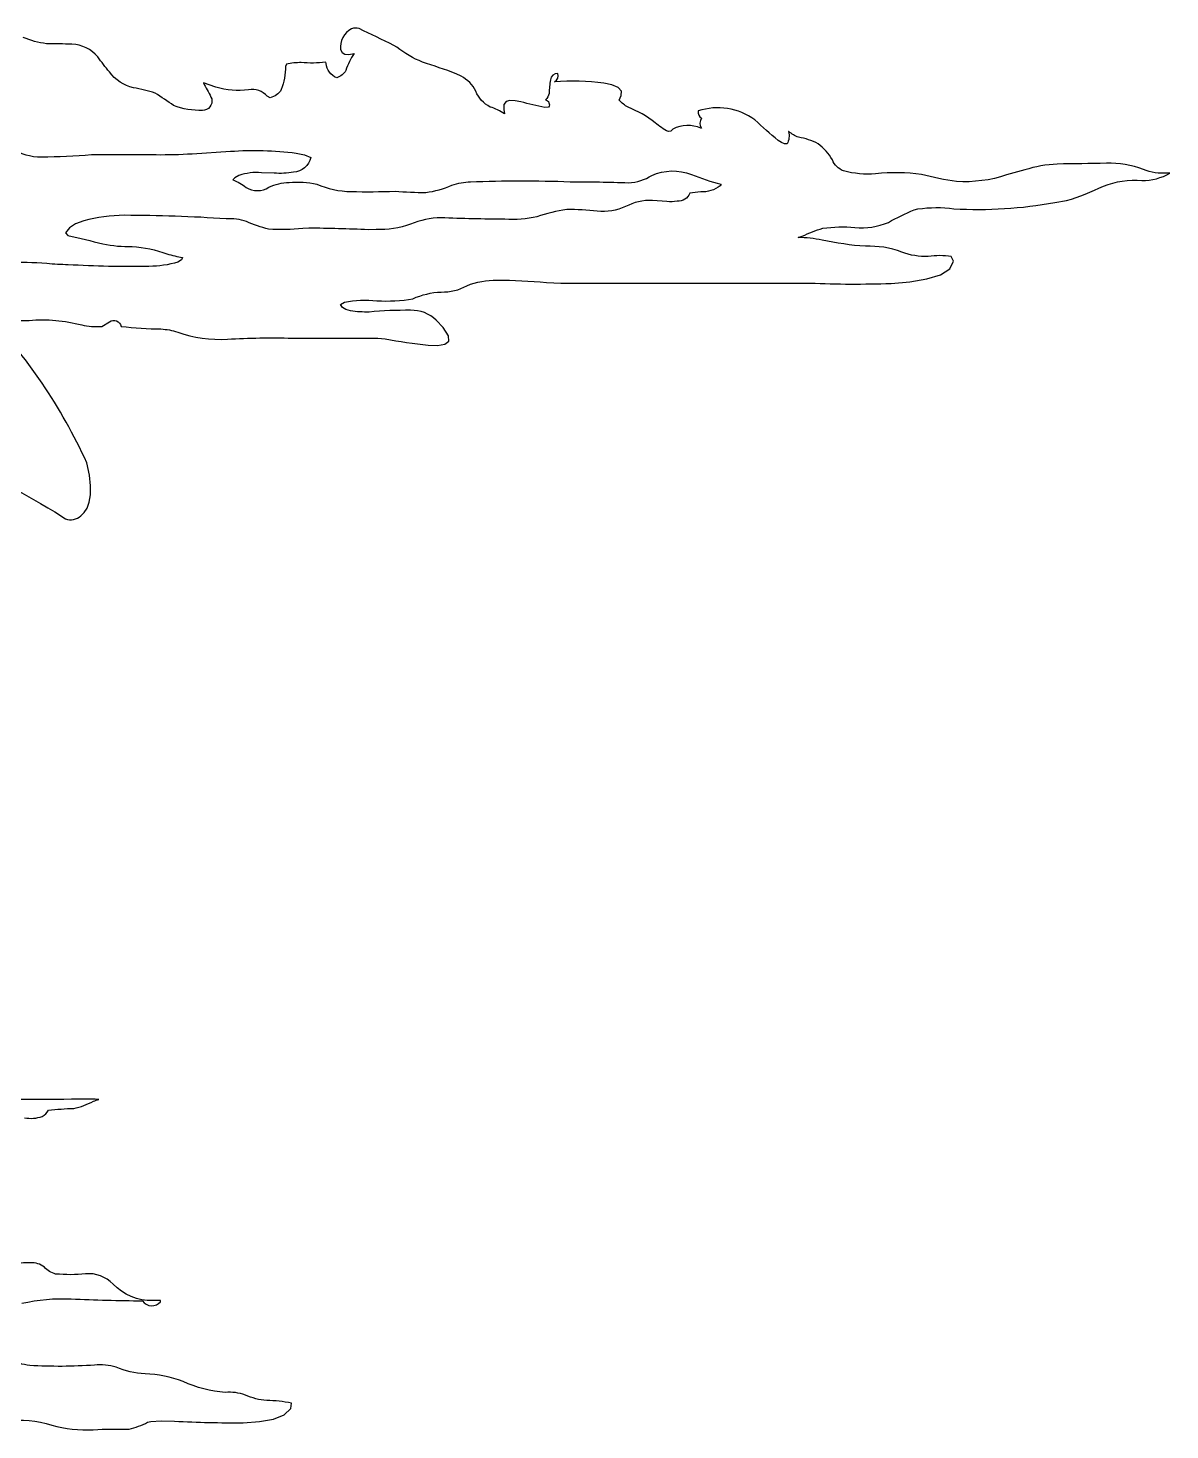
# Model space of a CAD drawing. Extents: x 1.1 to 38.4, y 1.6 to 45.1.
# Drawn here: x 29.03 to 38.4, y 1.59 to 13.1 of the extents above; entities that cross this region are included whole.
import ezdxf

# ---------------------------------------------------------------- set-up
doc = ezdxf.new("R2010")
doc.units = 0
doc.linetypes.add('0', pattern=[0])
doc.layers.add('1', color=7, linetype='0')

msp = doc.modelspace()

# ---------------------------------------------------------------- linework, layer by layer
at = {"layer": '1'}
for points in [[(28.869507, 10.725201, 0.133834), (29.038475, 10.697201, -0.088009), (29.468979, 10.659252, 0.069687), (29.63324, 10.646801), (29.697273, 10.684826, -0.537118), (29.793777, 10.647717, 0.029255), (30.119141, 10.626553, -0.059699), (30.256714, 10.601437, 0.106833), (30.664948, 10.543636, -0.019347), (31.195765, 10.55131, 0.004291), (31.899637, 10.551585), (31.959984, 10.544659, 0.018129), (32.311516, 10.493008), (32.389389, 10.491634), (32.44825, 10.501873), (32.480583, 10.527248), (32.478882, 10.571255), (32.435646, 10.637402), (32.377823, 10.697414, 0.207794), (32.167274, 10.779613, 0.023989), (31.826567, 10.765647, -0.04579), (31.675507, 10.774761), (31.636826, 10.78619), (31.608101, 10.803524), (31.591805, 10.827785), (31.625069, 10.846508, -0.07866), (31.891109, 10.858248, 0.059114), (32.187103, 10.874416, -0.096957), (32.41851, 10.929867, 0.135392), (32.630051, 10.981869, -0.100992), (32.87677, 11.02702, -0.026216), (33.281837, 11.007366), (33.342583, 11.004574), (33.401276, 11.003765), (35.445084, 11.003445, 0.020876), (36.109627, 11.000957), (36.26442, 11.014172), (36.403191, 11.036831), (36.515961, 11.070995), (36.592735, 11.118755), (36.623528, 11.182201), (36.604485, 11.220623, 0.075828), (36.415222, 11.221493, -0.102915), (36.19796, 11.257488, 0.103434), (35.899757, 11.30476, -0.037038), (35.544998, 11.356594, 0.035908), (35.347565, 11.378094), (35.38134, 11.387951, -0.03421), (35.549858, 11.452999, -0.05688), (35.813278, 11.460217, 0.126561), (36.087982, 11.501247, -0.027828), (36.300262, 11.604031), (36.330765, 11.611843, -0.067336), (36.625725, 11.613461, 0.060288), (37.453194, 11.664791), (37.55085, 11.680996, 0.042709), (37.85218, 11.798835, -0.116192), (38.168423, 11.844612, 0.127148), (38.398468, 11.904568), (38.376984, 11.905605, -0.113414), (38.180878, 11.935177, 0.105841), (37.876556, 11.986492, -0.000883), (37.473625, 11.980044, 0.057892), (37.207367, 11.932873), (37.058182, 11.890224, -0.094182), (36.647087, 11.836132, -0.025733), (36.360664, 11.894421, 0.064564), (35.983177, 11.899685, -0.08892), (35.719208, 11.924047, -0.20038), (35.62851, 12.014339, 0.104506), (35.511124, 12.146481, 0.073981), (35.35033, 12.200321, -0.121883), (35.2724, 12.247845), (35.269402, 12.246166, -0.176218), (35.25708, 12.144985), (35.236595, 12.14703), (35.211456, 12.157665), (35.184647, 12.174099, -0.01887), (34.992447, 12.341899, 0.24431), (34.527695, 12.415813, 0.33102), (34.555771, 12.356167, 0.326235), (34.554161, 12.274364), (34.549072, 12.273282, 0.237929), (34.320656, 12.266613), (34.301926, 12.251202), (34.283073, 12.246181, -0.068021), (34.174797, 12.319389, 0.070031), (33.951908, 12.446807, -0.07604), (33.879456, 12.50378), (33.896629, 12.541576), (33.897827, 12.579189), (33.870201, 12.608105), (33.819916, 12.629391), (33.753082, 12.644115, 0.046534), (33.348267, 12.655421, 0.37523), (33.375549, 12.722806, 0.398542), (33.314407, 12.672482, 0.015377), (33.303982, 12.560032, -0.126812), (33.274788, 12.50717, -0.520079), (33.300552, 12.447155), (33.268669, 12.445126, -0.026783), (33.07328, 12.49139), (33.02449, 12.500271), (32.982529, 12.501583), (32.95079, 12.492092), (32.932686, 12.468533), (32.931618, 12.42767), (32.937721, 12.39233, 0.077906), (32.820663, 12.447964, -0.171173), (32.702675, 12.577312, 0.167307), (32.581741, 12.700481), (32.540726, 12.721172, 0.01439), (32.26461, 12.817104, -0.070039), (32.055115, 12.9389), (32.030052, 12.953732, 0.007167), (31.744448, 13.091267, 0.201729), (31.682816, 13.088894, 0.316659), (31.59343, 12.919353), (31.605728, 12.896633), (31.628143, 12.882442), (31.661575, 12.879406), (31.703537, 12.888378, 0.074218), (31.636869, 12.748894, -0.205395), (31.562279, 12.688596, -0.296993), (31.475128, 12.804775), (31.470947, 12.815243, -0.046389), (31.270096, 12.812359, 0.054934), (31.149445, 12.800671), (31.141335, 12.78178, -0.091708), (31.106897, 12.59169, -0.2194), (31.014641, 12.524242), (30.991135, 12.53709, 0.262097), (30.837944, 12.588757, -0.108444), (30.570831, 12.611202), (30.469147, 12.64703), (30.472809, 12.632153, -0.050023), (30.535776, 12.514424, -0.473148), (30.460686, 12.420177, -0.098129), (30.223175, 12.460522, 0.000835), (30.073044, 12.562862, 0.040548), (29.893456, 12.605236, -0.175182), (29.696507, 12.735616, -0.021551), (29.60117, 12.859913, 0.209901), (29.389198, 12.963482, 0.003004), (29.17968, 12.968029, -0.075171), (28.989113, 13.019375, 0.16033)], [(28.889992, 12.109753, 0.139063), (29.139595, 12.038692, 0.015538), (29.549049, 12.057308), (30.07972, 12.057308, 0.01895), (30.374428, 12.064968), (30.68856, 12.084606, -0.049973), (31.228508, 12.070293), (31.297821, 12.056561), (31.349815, 12.033337, -0.3279), (31.206881, 11.913838, -0.065716), (31.047401, 11.905697), (30.943283, 11.909298, 0.099308), (30.759613, 11.886868), (30.724937, 11.867565), (30.708504, 11.849346, -0.091151), (30.818092, 11.787594, 0.278915), (31.004425, 11.788982, -0.107547), (31.170853, 11.828381, -0.082181), (31.397614, 11.814342, 0.094612), (31.679718, 11.753948, 0.009809), (32.040825, 11.756313, 0.017737), (32.293213, 11.747295, 0.074218), (32.506622, 11.805569, -0.081457), (32.658432, 11.834378, -0.018661), (33.477066, 11.835323, -0.008915), (33.956257, 11.826346, 0.133519), (34.146896, 11.886991, -0.19822), (34.472069, 11.895031, 0.031995), (34.715118, 11.813976), (34.707977, 11.80151, -0.182627), (34.547974, 11.75172, 0.044786), (34.460068, 11.739819, -0.294682), (34.355614, 11.674206, -0.052062), (34.270546, 11.672161), (34.151749, 11.680523, 0.137113), (33.931969, 11.631069, -0.133862), (33.699799, 11.593563, 0.028597), (33.448944, 11.606396, 0.046307), (33.204697, 11.547466, -0.068136), (32.941978, 11.526745, -0.007201), (32.416595, 11.538821, 0.093916), (32.16806, 11.486691, -0.091521), (31.884293, 11.442364), (31.819601, 11.44131, 0.004487), (31.332434, 11.454677), (31.283173, 11.452404, -0.053475), (31.002571, 11.446438, -0.058918), (30.822403, 11.508968, 0.098727), (30.653862, 11.530376, 0.016466), (29.819172, 11.559327, 0.053852), (29.4869, 11.515026), (29.41906, 11.489147), (29.368286, 11.455791), (29.337257, 11.414211), (29.355911, 11.394146, -0.008292), (29.642525, 11.324749, 0.060562), (29.883331, 11.304409, -0.068474), (30.168594, 11.242352, 0.027184), (30.297195, 11.213268), (30.286995, 11.192883), (30.258499, 11.175716, -0.075635), (30.021149, 11.140499, -0.022001), (29.357712, 11.153698, -0.027012), (29.183331, 11.163055, 0.031667), (28.857033, 11.169193, 0.085275)], [(28.304985, 9.631223, -0.02134), (29.247581, 9.125729), (29.336128, 9.067348, 0.261836), (29.462555, 9.091518), (29.489944, 9.118954), (29.513115, 9.156384), (29.530525, 9.20483), (29.540611, 9.265316), (29.541824, 9.338833), (29.532608, 9.426403), (29.511482, 9.528423, 0.081422), (28.674644, 10.767117, -0.162003)], [(28.999992, 4.15263, 0.137485), (29.144615, 4.163586, 0.142152), (29.195503, 4.214901, -0.022124), (29.404007, 4.229031, 0.066385), (29.564417, 4.288014, -0.022885), (29.609863, 4.303555), (29.578161, 4.305248, -0.006426), (28.55368, 4.307537)], [(28.978249, 2.629711, -0.068052), (29.382881, 2.665752, 0.007551), (29.967451, 2.649959, 0.492956), (30.11628, 2.641949), (30.11544, 2.652355), (30.052238, 2.651562, -0.212698), (29.726036, 2.787197, 0.226231), (29.500671, 2.871807, -0.051779), (29.255194, 2.870069, -0.153345), (29.16301, 2.925106, 0.198872), (29.047928, 2.961605, 0.035352), (28.895897, 2.952343, -0.005329)], [(28.849062, 1.661353, -0.115325), (29.223648, 1.630459, 0.088182), (29.563721, 1.592327, -0.022838), (29.857491, 1.595821, 0.056594), (30.009949, 1.653088), (30.036911, 1.658627), (30.120773, 1.664043), (30.231705, 1.66267, 0.016335), (30.794693, 1.649166), (30.927467, 1.658703), (31.041931, 1.679409), (31.130516, 1.714275), (31.185661, 1.766247), (31.189926, 1.810711, 0.0465), (30.986694, 1.83102, -0.087022), (30.812126, 1.876736, 0.106309), (30.647011, 1.898235, -0.090082), (30.300735, 1.98765, 0.081553), (29.988501, 2.0504, -0.082321), (29.750854, 2.104336, 0.106572), (29.573441, 2.122433, -0.032405), (29.042128, 2.119062, -0.109942), (28.880402, 2.174084, 0.162538)]]:
    msp.add_lwpolyline(points, format="xyb", dxfattribs=at)

doc.saveas('drawing.dxf')
